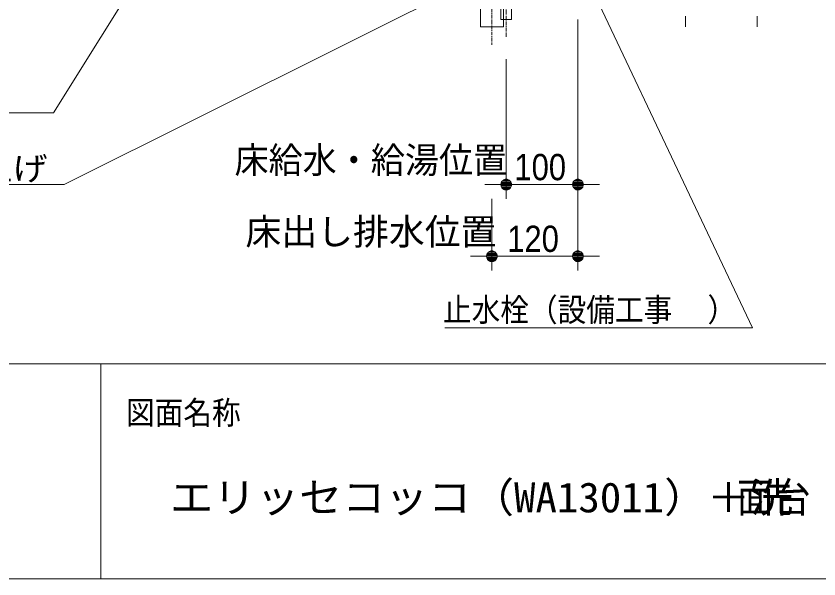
# Model space of a CAD drawing. Units: millimetres, scale not verified. Extents: x -6062 to 6062, y -3045 to 3045.
# Drawn here: x -4056 to -2937, y -2770 to -1985 of the extents above; entities that cross this region are included whole.
import ezdxf
from ezdxf.enums import TextEntityAlignment as Align

# ---------------------------------------------------------------- set-up
doc = ezdxf.new("R2010")
doc.units = ezdxf.units.MM
doc.header["$LTSCALE"] = 20
doc.linetypes.add('CHAIN1', pattern=[8, 5, -1, 1, -1])
for name, color, linetype, lineweight in [('0-0_1図面枠', 7, 'Continuous', 9), ('0-2_2寸法-1', 7, 'Continuous', 9), ('0-3_0', 7, 'Continuous', 9), ('0-4_2寸法-2', 7, 'Continuous', 9), ('0-5_4給排水', 7, 'Continuous', 9), ('0-6_2寸法-3', 7, 'Continuous', 9)]:
    doc.layers.add(name, color=color, linetype=linetype, lineweight=lineweight)
doc.styles.add('ＭＳ ゴシック', font='')
doc.styles.add('ＭＳ Ｐゴシック', font='')
doc.styles.get('ＭＳ ゴシック').set_extended_font_data('MS Gothic')
doc.styles.get('ＭＳ Ｐゴシック').set_extended_font_data('MS PGothic')

# ---------------------------------------------------------------- blocks, each defined once
blk = doc.blocks.new('グループ-2')
at = {"layer": '0-0_1図面枠'}
for p, q in [((-80000, -49400), (80000, -49400)), ((-43000, -49400), (-43000, -55400))]:
    blk.add_line(p, q, dxfattribs=at)
blk.add_lwpolyline([(-80000, 55400), (80000, 55400), (80000, -55400), (-80000, -55400)], close=True, dxfattribs=at)
blk = doc.blocks.new('図面枠')
at = {"layer": '0-0_1図面枠'}
blk.add_blockref('グループ-2', (0, 0), dxfattribs=at)
at = {"layer": '0-0_1図面枠', "style": 'ＭＳ ゴシック', "width": 0.9}
blk.add_text('図面名称', height=650.9, dxfattribs=at).set_placement((-42300.1, -51283.9), align=Align.BOTTOM_LEFT)
blk = doc.blocks.new('グループ-54')
at = {"layer": '0-5_4給排水', "linetype": 'CHAIN1'}
for p, q in [((-35700, -22200), (-35700, -30859.7)), ((-34960, -32141.5), (-33160, -33180.7)), ((-32100, -35016.7), (-32100, -40500))]:
    blk.add_line(p, q, dxfattribs=at)
at = {"layer": '0-5_4給排水'}
for p, q in [((-33000, -32903.6), (-34800, -31864.3)), ((-35120, -32418.6), (-33320, -33457.8)), ((-31780, -40000), (-31780, -35016.7))]:
    blk.add_line(p, q, dxfattribs=at)
for points in [[(-35380, -30859.7), (-35380, -29800), (-36020, -29800), (-36020, -30859.7)], [(-32420, -35016.7), (-32420, -40000), (-31780, -40000)]]:
    blk.add_lwpolyline(points, dxfattribs=at)
for centre, radius, start, end in [((-34220, -30859.7), 1800, 180, 240), ((-34220, -30859.7), 1160, 180, 240), ((-34220, -35016.7), 2440, 0, 60), ((-34220, -35016.7), 1800, 0, 60)]:
    blk.add_arc(centre, radius, start, end, dxfattribs=at)
at = {"layer": '0-5_4給排水', "linetype": 'CHAIN1'}
for centre, radius, start, end in [((-34220, -30859.7), 1480, 180, 240), ((-34220, -35016.7), 2120, 0, 60)]:
    blk.add_arc(centre, radius, start, end, dxfattribs=at)
blk = doc.blocks.new('グループ-55')
at = {"layer": '0-5_4給排水'}
for p, q in [((-36650, -26120), (-34750, -26120)), ((-34897.8, -29142.3), (-34830, -26200)), ((-36402.3, -29240), (-34997.7, -29240)), ((-35380, -29800), (-36020, -29860)), ((-35380, -29960), (-36020, -30020)), ((-35380, -30120), (-36020, -30180)), ((-35380, -30280), (-36020, -30340)), ((-35380, -30440), (-36020, -30500)), ((-32280, -36200), (-31780, -36700)), ((-31960, -36200), (-31780, -36380)), ((-32420, -36380), (-31780, -37020)), ((-32420, -36700), (-31780, -37340)), ((-32420, -37020), (-31780, -37660)), ((-32420, -37340), (-31780, -37980)), ((-32420, -37660), (-31780, -38300)), ((-32420, -37980), (-31780, -38620)), ((-32420, -38300), (-31780, -38940)), ((-32420, -38620), (-31780, -39260)), ((-32420, -38940), (-31960, -39400)), ((-32420, -39260), (-32280, -39400))]:
    blk.add_line(p, q, dxfattribs=at)
at = {"layer": '0-5_4給排水', "linetype": 'CHAIN1'}
blk.add_line((-32600, -33000), (-28600, -33000), dxfattribs=at)
at = {"layer": '0-5_4給排水'}
for points in [[(-36999.5, -25224.5), (-36999.2, -25223.3), (-36998.9, -25222), (-36998.6, -25220.8), (-36998.1, -25219.6), (-36997.7, -25218.4), (-36997.1, -25217.2), (-36996.6, -25216.1), (-36996, -25215), (-36995.3, -25213.9), (-36994.6, -25212.8), (-36993.8, -25211.8), (-36993, -25210.8), (-36992.2, -25209.8), (-36991.3, -25208.9), (-36990.4, -25208), (-36989.4, -25207.1), (-36988.4, -25206.3), (-36987.4, -25205.5), (-36986.3, -25204.8), (-36985.2, -25204.1), (-36984.1, -25203.5), (-36983, -25202.9), (-36981.8, -25202.4), (-36943.8, -25186.5), (-36905.7, -25171), (-36867.3, -25156), (-36828.8, -25141.6), (-36790.1, -25127.6), (-36751.2, -25114), (-36712.2, -25101), (-36672.9, -25088.5), (-36633.6, -25076.5), (-36594.1, -25064.9), (-36554.4, -25053.9), (-36514.6, -25043.4), (-36474.7, -25033.3), (-36434.6, -25023.8), (-36394.5, -25014.8), (-36354.2, -25006.3)], [(-36354.2, -25006.3), (-36313.8, -24998.3), (-36273.3, -24990.8), (-36232.8, -24983.8), (-36192.1, -24977.3), (-36151.4, -24971.4), (-36110.6, -24965.9), (-36069.7, -24961), (-36028.8, -24956.6), (-35987.8, -24952.7), (-35946.8, -24949.3), (-35905.7, -24946.5), (-35864.6, -24944.2), (-35823.5, -24942.3), (-35782.3, -24941), (-35741.2, -24940.3), (-35700, -24940), (-35658.8, -24940.3), (-35617.7, -24941), (-35576.5, -24942.3), (-35535.4, -24944.2), (-35494.3, -24946.5), (-35453.2, -24949.3), (-35412.2, -24952.7), (-35371.2, -24956.6), (-35330.3, -24961), (-35289.4, -24965.9), (-35248.6, -24971.4), (-35207.9, -24977.3), (-35167.2, -24983.8), (-35126.7, -24990.8), (-35086.2, -24998.3), (-35045.8, -25006.3), (-35005.5, -25014.8), (-34965.4, -25023.8), (-34925.3, -25033.3), (-34885.4, -25043.4), (-34845.6, -25053.9), (-34805.9, -25064.9), (-34766.4, -25076.5)], [(-36972.6, -25259.9), (-36973.8, -25259.8), (-36975.1, -25259.6), (-36976.4, -25259.3), (-36977.6, -25259), (-36978.9, -25258.7), (-36980.1, -25258.3), (-36981.3, -25257.8), (-36982.4, -25257.3), (-36983.6, -25256.7), (-36984.7, -25256.1), (-36985.8, -25255.5), (-36986.9, -25254.8), (-36988, -25254), (-36989, -25253.2), (-36989.9, -25252.4), (-36990.9, -25251.5), (-36991.8, -25250.6), (-36992.6, -25249.7), (-36993.5, -25248.7), (-36994.2, -25247.7), (-36995, -25246.6), (-36995.7, -25245.5), (-36996.3, -25244.4), (-36996.9, -25243.3), (-36997.4, -25242.1), (-36997.9, -25240.9), (-36998.4, -25239.7), (-36998.8, -25238.5), (-36999.1, -25237.3), (-36999.4, -25236), (-36999.6, -25234.8), (-36999.8, -25233.5), (-36999.9, -25232.2), (-37000, -25230.9), (-37000, -25229.6), (-37000, -25228.4), (-36999.9, -25227.1), (-36999.7, -25225.8), (-36999.5, -25224.5)], [(-34400.2, -25233.5), (-34400.4, -25234.8), (-34400.6, -25236), (-34400.9, -25237.3), (-34401.2, -25238.5), (-34401.6, -25239.7), (-34402.1, -25240.9), (-34402.6, -25242.1), (-34403.1, -25243.3), (-34403.7, -25244.4), (-34404.3, -25245.5), (-34405, -25246.6), (-34405.8, -25247.7), (-34406.5, -25248.7), (-34407.4, -25249.7), (-34408.2, -25250.6), (-34409.1, -25251.5), (-34410.1, -25252.4), (-34411, -25253.2), (-34412, -25254), (-34413.1, -25254.8), (-34414.2, -25255.5), (-34415.3, -25256.1), (-34416.4, -25256.7), (-34417.6, -25257.3), (-34418.7, -25257.8), (-34419.9, -25258.3), (-34421.1, -25258.7), (-34422.4, -25259), (-34423.6, -25259.3), (-34424.9, -25259.6), (-34426.2, -25259.8), (-34427.4, -25259.9), (-34428.7, -25260), (-34430, -25260), (-36970, -25260), (-36971.3, -25260), (-36972.6, -25259.9)], [(-34766.4, -25076.5), (-34727.1, -25088.5), (-34687.8, -25101), (-34648.8, -25114), (-34609.9, -25127.6), (-34571.2, -25141.6), (-34532.7, -25156), (-34494.3, -25171), (-34456.2, -25186.5), (-34418.2, -25202.4), (-34417, -25202.9), (-34415.9, -25203.5), (-34414.8, -25204.1), (-34413.7, -25204.8), (-34412.6, -25205.5), (-34411.6, -25206.3), (-34410.6, -25207.1), (-34409.6, -25208), (-34408.7, -25208.9), (-34407.8, -25209.8), (-34407, -25210.8), (-34406.2, -25211.8), (-34405.4, -25212.8), (-34404.7, -25213.9), (-34404, -25215), (-34403.4, -25216.1), (-34402.9, -25217.2), (-34402.3, -25218.4), (-34401.9, -25219.6), (-34401.4, -25220.8), (-34401.1, -25222), (-34400.8, -25223.3), (-34400.5, -25224.5), (-34400.3, -25225.8), (-34400.1, -25227.1), (-34400, -25228.4), (-34400, -25229.6), (-34400, -25230.9), (-34400.1, -25232.2), (-34400.2, -25233.5)], [(-34830, -26200), (-36570, -26200), (-36502.2, -29142.3)], [(-32100, -32680), (-29100, -32680), (-29100, -33320), (-32100, -33320)]]:
    blk.add_lwpolyline(points, dxfattribs=at)
for points in [[(-36650, -25260), (-34750, -25260), (-34750, -25360), (-36650, -25360)], [(-36830, -25360), (-34570, -25360), (-34570, -25420), (-36830, -25420)], [(-36580, -25420), (-34820, -25420), (-34820, -25600), (-36580, -25600)], [(-36800, -25600), (-34600, -25600), (-34600, -25720), (-36800, -25720)], [(-36650, -25720), (-36650, -26120), (-36570, -26200), (-34830, -26200), (-34750, -26120), (-34750, -25720)], [(-36300, -29240), (-35100, -29240), (-35100, -29640), (-36300, -29640)], [(-36020, -29800), (-36150, -29640), (-35250, -29640), (-35380, -29800)], [(-32420, -36200), (-31780, -36200), (-31780, -39400), (-32420, -39400)], [(-32420, -36200), (-31780, -36200), (-31780, -39400), (-32420, -39400)]]:
    blk.add_lwpolyline(points, close=True, dxfattribs=at)
for centre, start, end in [((-36402.3, -29140), 181.31908, 270), ((-34997.7, -29140), 270, 358.68092)]:
    blk.add_arc(centre, 100, start, end, dxfattribs=at)
at = {"layer": '0-0_1図面枠'}
blk.add_blockref('グループ-54', (0, 0), dxfattribs=at)
blk = doc.blocks.new('グループ-56')
at = {"layer": '0-5_4給排水', "linetype": 'CHAIN1'}
blk.add_line((-31700, -38100), (-31700, -40300), dxfattribs=at)
at = {"layer": '0-5_4給排水'}
blk.add_lwpolyline([(-31900, -38600), (-31900, -39200), (-31500, -39200), (-31500, -38600)], dxfattribs=at)
for points in [[(-32300, -39200), (-31100, -39200), (-31100, -39400), (-32300, -39400)], [(-31850, -39400), (-31550, -39400), (-31550, -39800), (-31850, -39800)]]:
    blk.add_lwpolyline(points, close=True, dxfattribs=at)
blk = doc.blocks.new('_Dot')
at = {"layer": '0-3_0'}
for p, q in [((-10, 0), (-20, 0)), ((9.78, 2), (-9.78, 2)), ((7.99, 6), (-7.99, 6)), ((9.16, -3.98), (-9.16, -3.98)), ((6, -7.98), (-6, -7.98))]:
    blk.add_line(p, q, dxfattribs=at)
for points in [[(10, 0), (9.92, 1.25), (9.69, 2.49), (9.3, 3.68), (8.76, 4.82), (8.09, 5.88), (7.29, 6.85), (6.37, 7.71), (5.36, 8.44), (4.26, 9.05), (3.09, 9.51), (1.87, 9.82), (0.63, 9.98), (-0.63, 9.98), (-1.87, 9.82), (-3.09, 9.51), (-4.26, 9.05), (-5.36, 8.44), (-6.37, 7.71), (-7.29, 6.85), (-8.09, 5.88), (-8.76, 4.82), (-9.3, 3.68), (-9.69, 2.49), (-9.92, 1.25), (-10, 0), (0, 0)], [(-10, 0), (-9.92, -1.25), (-9.69, -2.49), (-9.3, -3.68), (-8.76, -4.82), (-8.09, -5.88), (-7.29, -6.85), (-6.37, -7.71), (-5.36, -8.44), (-4.26, -9.05), (-3.09, -9.51), (-1.87, -9.82), (-0.63, -9.98), (0.63, -9.98), (1.87, -9.82), (3.09, -9.51), (4.26, -9.05), (5.36, -8.44), (6.37, -7.71), (7.29, -6.85), (8.09, -5.88), (8.76, -4.82), (9.3, -3.68), (9.69, -2.49), (9.92, -1.25), (10, 0), (0, 0)]]:
    blk.add_lwpolyline(points, close=True, dxfattribs=at)

msp = doc.modelspace()

# ---------------------------------------------------------------- linework, layer by layer
at = {"layer": '0-2_2寸法-1'}
for p, q in [((-3272.5, -1990), (-3272.5, -2240)), ((-3372.5, -2045), (-3372.5, -2240)), ((-3357.49, -2220), (-3287.51, -2220)), ((-3392.5, -2240), (-3392.5, -2340)), ((-3272.5, -2240), (-3272.5, -2340)), ((-3377.49, -2320), (-3287.51, -2320))]:
    msp.add_line(p, q, dxfattribs=at)
at = {"layer": '0-4_2寸法-2'}
for p, q in [((-3272.5, -1990), (-3272.5, -2240)), ((-3122.5, -1985.01), (-3122.5, -2000.01)), ((-3022.5, -1985.01), (-3022.5, -2000.01)), ((-3372.5, -2045), (-3372.5, -2240)), ((-3387.51, -2220), (-3402.51, -2220)), ((-3372.5, -2220), (-3272.5, -2220)), ((-3257.49, -2220), (-3242.49, -2220)), ((-3392.5, -2240), (-3392.5, -2340)), ((-3272.5, -2240), (-3272.5, -2340)), ((-3407.51, -2320), (-3422.51, -2320)), ((-3392.5, -2320), (-3272.5, -2320)), ((-3257.49, -2320), (-3242.49, -2320))]:
    msp.add_line(p, q, dxfattribs=at)
at = {"layer": '0-6_2寸法-3'}
for points in [[(-3610, -1490), (-4003.67, -2120), (-4395.69, -2120)], [(-3458.22, -2420), (-3029.02, -2420), (-3339.25, -1764.9)], [(-3408.5, -1930), (-3988.96, -2220), (-4601.11, -2220)]]:
    msp.add_lwpolyline(points, dxfattribs=at)

# ---------------------------------------------------------------- block references
at = {"layer": '0-0_1図面枠', "xscale": 0.05, "yscale": 0.05}
msp.add_blockref('図面枠', (-1787.5, 0), dxfattribs=at)
at = {"layer": '0-2_2寸法-1', "xscale": 0.7503418, "yscale": 0.7503418, "rotation": 180}
for p in [(-3372.5, -2220), (-3392.5, -2320)]:
    msp.add_blockref('_Dot', p, dxfattribs=at)
at = {"layer": '0-2_2寸法-1', "xscale": 0.7503418, "yscale": 0.7503418}
for p in [(-3272.5, -2220), (-3272.5, -2320)]:
    msp.add_blockref('_Dot', p, dxfattribs=at)
at = {"layer": '0-4_2寸法-2', "xscale": 0.7503418, "yscale": 0.7503418}
for p in [(-3372.5, -2220), (-3392.5, -2320)]:
    msp.add_blockref('_Dot', p, dxfattribs=at)
at = {"layer": '0-4_2寸法-2', "xscale": 0.7503418, "yscale": 0.7503418, "rotation": 180}
for p in [(-3272.5, -2220), (-3272.5, -2320)]:
    msp.add_blockref('_Dot', p, dxfattribs=at)
at = {"layer": '0-5_4給排水', "xscale": 0.05, "yscale": 0.05}
for name in ['グループ-55', 'グループ-56']:
    msp.add_blockref(name, (-1787.5, 0), dxfattribs=at)

# ---------------------------------------------------------------- texts
at = {"layer": '0-0_1図面枠', "style": 'ＭＳ ゴシック'}
for s, width, p in [('エリッセコッコ（WA13011）＋洗', 1.05, (-3840.98, -2689.68)), ('面台', 0.9, (-3050.97, -2689.68))]:
    msp.add_text(s, height=41.84, dxfattribs=dict(at, width=width)).set_placement(p, align=Align.BOTTOM_LEFT)
at = {"layer": '0-2_2寸法-1', "style": 'ＭＳ Ｐゴシック', "width": 0.9}
for s, p in [('100', (-3361.11, -2224.96)), ('120', (-3371.11, -2324.96))]:
    msp.add_text(s, height=36.66, dxfattribs=at).set_placement(p, align=Align.BOTTOM_LEFT)
at = {"layer": '0-4_2寸法-2', "style": 'ＭＳ Ｐゴシック', "width": 0.95}
msp.add_text('床給水・給湯位置', height=36.66, dxfattribs=at).set_placement((-3751.31, -2215.12), align=Align.BOTTOM_LEFT)
at = {"layer": '0-4_2寸法-2', "style": 'ＭＳ Ｐゴシック'}
msp.add_text('床出し排水位置', height=36.66, dxfattribs=at).set_placement((-3736.11, -2315.02), align=Align.BOTTOM_LEFT)
at = {"layer": '0-6_2寸法-3', "style": 'ＭＳ ゴシック'}
for s, width, p in [('床排水管をFL+160mm立上げ', 1.1, (-4597.46, -2223.62)), ('止水栓（設備工事', 0.9, (-3460.72, -2420.67)), ('）', 0.9, (-3091.84, -2420.67))]:
    msp.add_text(s, height=32.55, dxfattribs=dict(at, width=width)).set_placement(p, align=Align.BOTTOM_LEFT)

doc.saveas('drawing.dxf')
